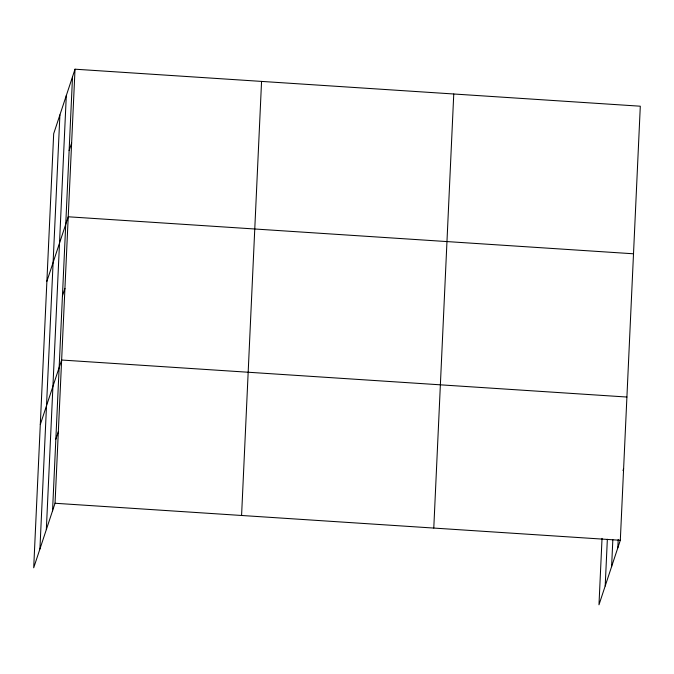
<?xml version="1.0" encoding="UTF-8"?>
<svg xmlns="http://www.w3.org/2000/svg" width="674" height="674" viewBox="0 0 674 674"><rect width="100%" height="100%" fill="white"/><g stroke="black" fill="none" stroke-linecap="round" stroke-linejoin="round"><path stroke-width="1.01" d="M39.918 548.99L59.902 114.917M46.329 529.621L66.305 95.54M52.547 510.816L72.531 76.735M75.025 69.195L53.684 133.722L33.7 567.794L55.041 503.267L75.025 69.195L640.3 106.206L620.316 540.278L598.975 604.805L602.034 538.374M241.578 515.484L261.563 81.411M433.778 528.071L453.762 93.989M605.193 586.001L607.35 539.293M611.604 566.632L612.843 539.638M617.822 547.827L618.201 539.52M69.127 150.529L71.621 142.989M46.885 281.302L68.226 216.784L633.509 253.786M62.438 295.945L64.931 288.405M40.297 424.553L61.637 360.026L626.913 397.037M55.841 439.195L58.335 431.646M622.995 470.545L623.619 468.657M55.041 503.267L620.316 540.278"/></g></svg>
